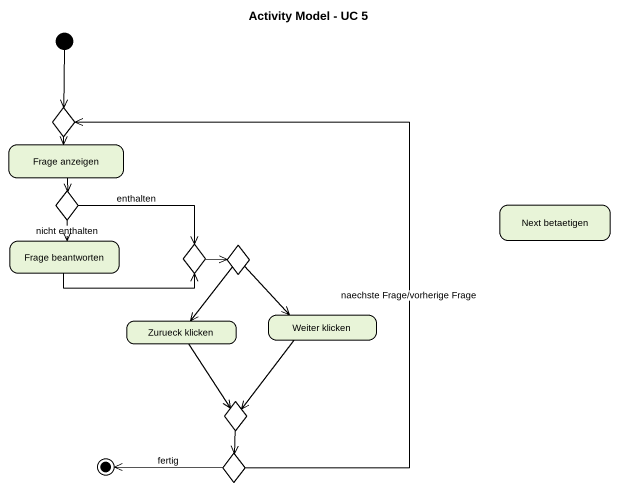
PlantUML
@startuml
title Activity Model - UC 5
hide empty description
state choice1 <<choice>>
state "Frage anzeigen" as Frage_anzeigen
state choice2 <<choice>>
state "Frage beantworten" as Frage_beantworten
state "Next betaetigen" as Next_betaetigen
state choice3 <<choice>>
state choice4 <<choice>>
state "Weiter klicken" as Weiter_klicken
state "Zurueck klicken" as Zurueck_klicken
state choice5 <<choice>>
state choice6 <<choice>>
[*] --> choice1
choice1 --> Frage_anzeigen
Frage_anzeigen --> choice2
choice2 --> Frage_beantworten : nicht enthalten
choice2 -right-> choice3 : enthalten
Frage_beantworten -right-> choice3
choice3 -right-> choice4
choice4 --> Weiter_klicken
choice4 --> Zurueck_klicken
Weiter_klicken --> choice5
Zurueck_klicken --> choice5
choice5 --> choice6
choice6 -up-> choice1 : naechste Frage/vorherige Frage
choice6 -left-> [*] : fertig
@enduml
